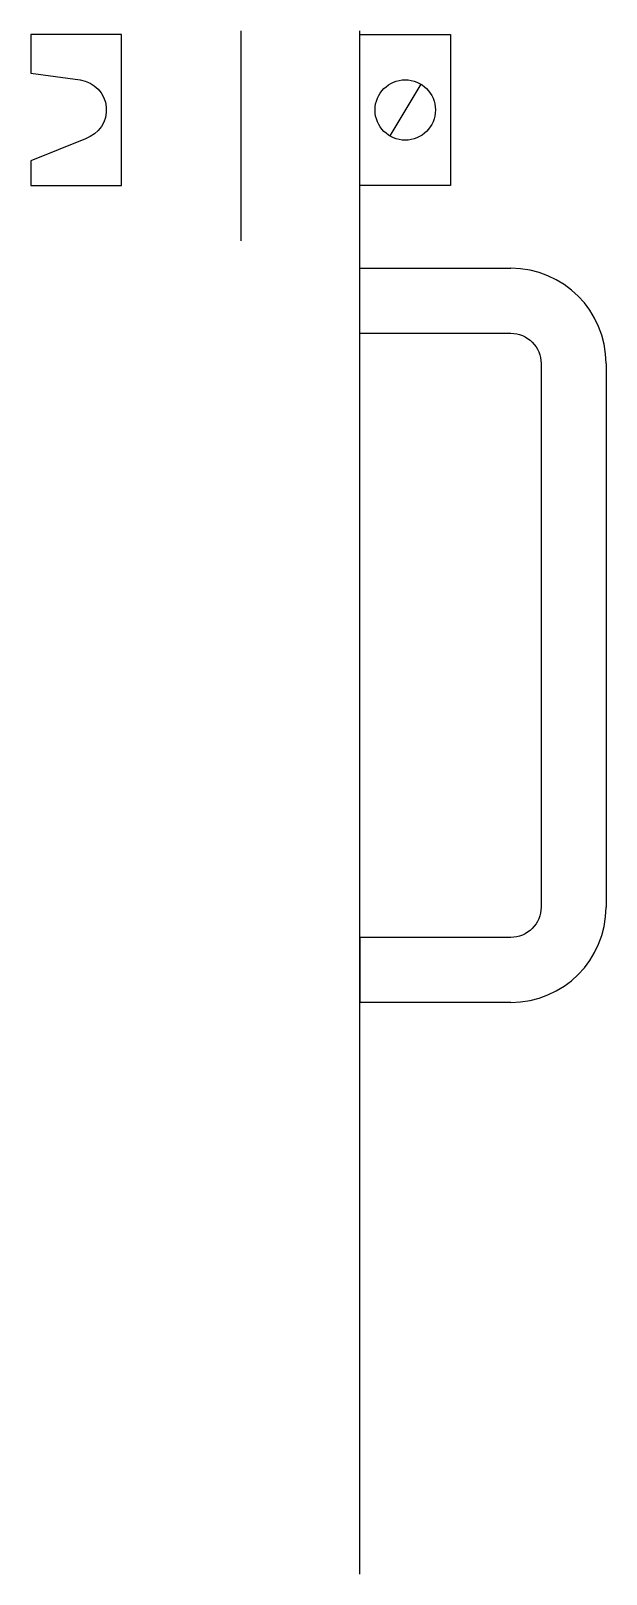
# Model space of a CAD drawing. Header units: millimetres. Extents: x -14 to 24, y -2 to 100.
import ezdxf

# ---------------------------------------------------------------- set-up
doc = ezdxf.new("R2010")
doc.units = ezdxf.units.MM
doc.layers.get('0').update_dxf_attribs({"linetype": 'CONTINUOUS'})

msp = doc.modelspace()

# ---------------------------------------------------------------- linework, layer by layer
for p, q in [((0, 100), (0, 86.09)), ((7.9, -2.2), (7.9, 100)), ((11.93, 96.48), (9.87, 93.05)), ((7.9, 84.29), (17.9, 84.29)), ((7.9, 79.97), (7.9, 84.29)), ((24.21, 77.97), (24.21, 41.97)), ((7.9, 39.97), (7.9, 35.66)), ((17.9, 35.66), (7.9, 35.66))]:
    msp.add_line(p, q)
for points in [[(-7.9, 99.76), (-13.9, 99.76), (-13.9, 97.19), (-10.63, 96.75, -0.797377), (-10.28, 92.86), (-13.9, 91.39), (-13.9, 89.76), (-7.9, 89.76)], [(7.9, 79.97), (17.9, 79.97, -0.414214), (19.9, 77.97), (19.9, 41.97, -0.414214), (17.9, 39.97), (7.9, 39.97)]]:
    msp.add_lwpolyline(points, format="xyb", close=True)
msp.add_lwpolyline([(7.9, 99.76), (13.9, 99.76), (13.9, 89.76), (7.9, 89.76)], close=True)
msp.add_circle((10.9, 94.76), 2)
for centre, start, end in [((17.9, 77.97), 0, 90), ((17.9, 41.97), -90, 0)]:
    msp.add_arc(centre, 6.31, start, end)

doc.saveas('drawing.dxf')
